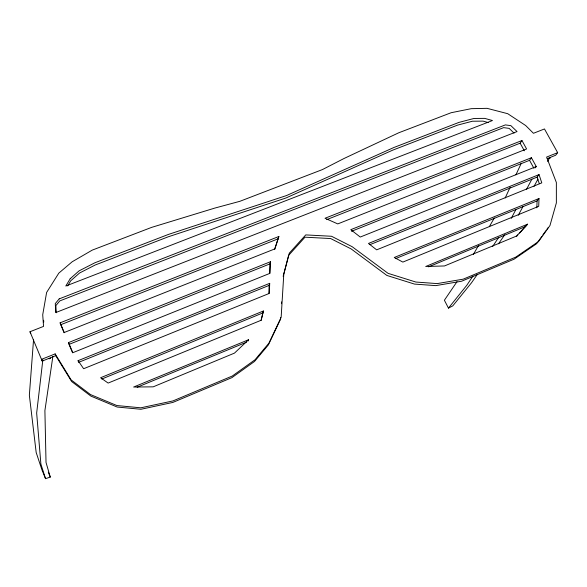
<?xml version="1.0" encoding="UTF-8"?>
<svg xmlns="http://www.w3.org/2000/svg" width="587" height="587" viewBox="0 0 587 587"><rect width="100%" height="100%" fill="white"/><g stroke="black" fill="none" stroke-linecap="round" stroke-linejoin="round"><path stroke-width="0.88" d="M268.824 293.595L269.125 285.392L269.697 283.323L78.1 360.66L78.57 362.377L269.125 285.392M269.558 273.623L269.917 263.893L270.49 261.721L68.51 342.581L68.855 343.791M269.697 283.323L269.33 293.397L83.625 368.731L78.1 360.66M270.49 261.721L270.064 273.278L72.817 352.699L68.51 342.581M536.826 207.813L537.083 200.901L539.005 198.501L538.719 206.316L402.858 262.088L394.237 257.502L539.005 198.501M280.615 317.435L280.505 319.262L268.369 344.907L254.531 361.445L231.909 377.639L172.857 402.433L140.931 409.278L117.158 407.033L90.868 396.1L71.651 381.543L55.736 355.656L55.141 353.895L41.53 359.347L42.205 361.086L55.736 355.656M281.459 303.743L281.569 301.916M33.569 339.44L29.35 395.22L36.174 452.482L41.904 469.754L45.529 478.669L50.277 477.084L46.021 462.424L44.898 410.599L52.852 356.507M42.866 359.706L36.658 413.043L40.892 464.09L45.529 478.669M261.054 320.458L263.402 310.985L100.597 377.734L108.133 383.076L261.186 320.245L263.402 310.985M248.264 340.93L248.58 339.734L133.638 387.031L153.192 386.84L234.484 353.11L248.58 339.734M283.139 276.352L288.65 255.323L304.998 237.192L330.642 238.549L351.151 248.925L386.877 275.442L414.503 284.086L435.737 285.627L461.602 281.224L514.014 259.219L536.657 243.678L541.808 236.458M274.679 249.519L278.862 236.488L60.109 322.835L64.078 332.77M278.862 236.488L274.731 248.939L64.218 332.506L60.109 322.835M505.172 197.98L510.162 187.224M515.914 174.823L521.285 163.245M511.233 218.393L515.87 209.574M526.422 189.55L531.903 179.13M518.233 215.29L523.061 206.448M534.023 186.35L537.971 179.116M547.62 161.425L549.381 158.211M473.371 254.42L478.376 245.718M489.294 226.721L494.298 218.012M67.644 285.928L70.719 280.806L79.509 273.043L95.182 265.008L168.322 236.774L285.862 198.032L392.747 150.14L457.552 125.126L472.418 121.223L483.042 121.127L488.208 122.558M472.924 276.095L466.863 285.201L448.461 308.116L444.396 300.228L457.002 281.679M492.625 246.503L498.686 237.405M326.724 219.619L520.148 143.184L521.953 140.528L526.59 148.959L337.774 223.911L325.022 218.261L521.953 140.528M477.216 274.547L471.5 282.802L452.768 305.893L448.461 308.116M498.502 243.796L504.732 234.793M542.836 235.013L545.925 230.684M546.952 229.238L547.987 227.8M351.496 231.293L529.555 160.317L531.411 157.742L536.261 166.561L535.315 167.831M369.927 244.662L537.134 177.105L539.042 174.603L541.786 182.865L376.663 249.849L368.467 243.458L539.042 174.603M30.722 333.614L29.988 331.743L43.548 326.394L42.719 314.749L46.608 292.48L58.81 273.138L72.179 261.773L92.262 250.113L151.629 227.382L214.915 208.055L239.841 201.319L322.439 169.57L344.041 158.49L398.764 132.772L451.168 112.711L471.266 108.676L487.056 108.331L507.711 113.695L525.666 125.523L533.451 133.293L544.472 128.949L557.65 152.657L555.669 155.247L547.209 158.637M519.649 233.017L527.596 224.168L425.729 266.491L444.498 265.955L516.619 236.025L527.596 224.168M516.611 236.297L517.829 234.983M428.569 266.85L525.725 226.457M101.786 379.019L262.859 312.922M137.182 387.215L246.415 342.228M395.557 258.625L537.083 200.901M269.917 263.893L69.024 344.393L72.597 352.78M557.65 152.657L546.6 157.081L556.359 182.491L556.366 202.904L549.968 225.518L538.595 241.47L515.848 257.077L463.187 279.17L437.183 283.594L415.845 282.039L388.073 273.351L352.156 246.701L331.538 236.268L305.754 234.903L289.325 253.114L283.785 274.246L281.144 317.362L268.949 343.131L255.037 359.75L232.298 376.025L172.916 400.936L140.814 407.811L116.901 405.551L90.464 394.552L71.144 379.921L55.141 353.895M536.261 166.561L360.249 237.053L350.777 229.671L531.411 157.742M60.666 324.75L278.245 238.777M514.036 133.088L509.134 128.37L503.639 127.636L59.764 300.926L55.875 305.607L56.235 312.761M520.148 143.184L524.338 150.815M529.555 160.317L533.935 168.3M29.988 331.743L42.205 361.086M48.303 472.234L50.277 477.084M537.134 177.105L539.314 183.687M43.629 320.275L43.761 322.058M49.095 358.745L50.541 358.261L49.095 358.745M549.08 158.358L550.32 157.778L549.08 158.358M70.22 278.678L65.795 286.03L492.449 120.526L484.657 118.369L473.98 118.457L459.041 122.375L393.928 147.484L286.507 195.559L168.359 234.448L94.823 262.8L79.062 270.871L70.22 278.678M59.199 298.886L55.288 303.596L55.743 312.577L517.037 131.569L510.881 125.647L505.356 124.906L59.199 298.886"/></g></svg>
